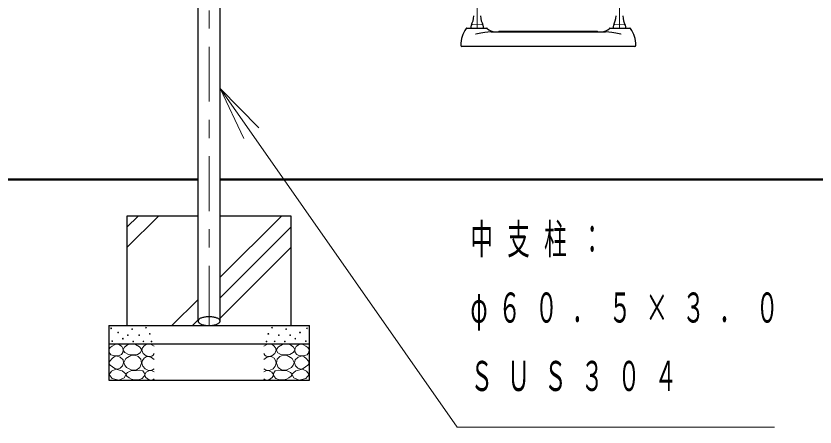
# Model space of a CAD drawing. Units: millimetres on the paper, scale 1:50. Extents: x 197 to 617, y 140 to 437.
# Drawn here: x 293 to 336.8, y 199.44 to 221.98 of the extents above; entities that cross this region are included whole.
import ezdxf

# ---------------------------------------------------------------- set-up
doc = ezdxf.new("R2010")
doc.units = ezdxf.units.MM
doc.linetypes.add('USER2', pattern=[6, 3, -1, 1, -1])
doc.layers.add('線', color=2, linetype='Continuous', lineweight=25)
doc.layers.add('補助', color=2, linetype='Continuous', lineweight=13)
doc.styles.add('ＭＳ ゴシック', font='')
doc.styles.get('ＭＳ ゴシック').set_extended_font_data('MS Gothic')

msp = doc.modelspace()

# ---------------------------------------------------------------- linework, layer by layer
at = {"layer": '線', "color": 1, "linetype": 'USER2', "lineweight": 13}
for q in [(303.581, 264.272), (303.581, 205.007)]:
    msp.add_line((303.581, 205.282), q, dxfattribs=at)
at = {"layer": '線', "color": 7}
for p, q in [((302.976, 205.246), (302.976, 260.658)), ((304.186, 205.246), (304.186, 260.658)), ((299.081, 211.007), (299.081, 205.007)), ((302.976, 211.007), (299.081, 211.007)), ((308.081, 211.007), (304.186, 211.007)), ((308.081, 205.007), (308.081, 211.007)), ((298.081, 205.007), (298.081, 202.007)), ((298.081, 205.007), (309.081, 205.007)), ((302.976, 205.246), (302.976, 205.282)), ((304.186, 205.246), (304.186, 205.282)), ((309.081, 202.007), (309.081, 205.007)), ((298.081, 204.007), (309.081, 204.007)), ((298.081, 202.007), (309.081, 202.007))]:
    msp.add_line(p, q, dxfattribs=at)
at = {"layer": '線', "linetype": 'USER2', "lineweight": 13}
for p, q in [((318.281, 221.307), (318.281, 222.687)), ((326.081, 221.307), (326.081, 222.687))]:
    msp.add_line(p, q, dxfattribs=at)
at = {"layer": '線', "color": 131}
for p, q in [((317.706, 221.307), (318.803, 221.307)), ((318.516, 221.307), (318.555, 221.307)), ((325.558, 221.307), (326.655, 221.307)), ((325.806, 221.307), (325.846, 221.307)), ((319.041, 221.107), (325.32, 221.107)), ((319.481, 221.14), (319.476, 221.127)), ((319.491, 221.147), (319.591, 221.147)), ((319.591, 221.147), (324.77, 221.147)), ((324.77, 221.147), (324.871, 221.147)), ((324.885, 221.127), (324.88, 221.14)), ((326.921, 220.307), (317.441, 220.307))]:
    msp.add_line(p, q, dxfattribs=at)
at = {"layer": '線', "color": 7, "lineweight": 13}
for p, q in [((318.607, 221.307), (317.955, 221.307)), ((318.013, 221.507), (318.281, 221.521)), ((318.548, 221.507), (318.281, 221.521)), ((325.755, 221.307), (326.407, 221.307)), ((325.813, 221.507), (326.081, 221.521)), ((326.348, 221.507), (326.081, 221.521)), ((304.186, 207.648), (307.545, 211.007)), ((304.186, 206.525), (308.081, 210.42)), ((304.186, 205.403), (308.081, 209.298))]:
    msp.add_line(p, q, dxfattribs=at)
at = {"layer": '線', "color": 7, "lineweight": 50}
for p, q in [((302.976, 213.007), (240.641, 213.007)), ((366.521, 213.007), (304.186, 213.007))]:
    msp.add_line(p, q, dxfattribs=at)
at = {"layer": '線', "color": 7}
msp.add_lwpolyline([(304.186, 205.246), (304.183, 205.267), (304.176, 205.288), (304.165, 205.308), (304.149, 205.328), (304.129, 205.348), (304.105, 205.366), (304.076, 205.384), (304.044, 205.4), (304.008, 205.416), (303.97, 205.43), (303.928, 205.442), (303.883, 205.454), (303.836, 205.463), (303.788, 205.471), (303.737, 205.478), (303.686, 205.482), (303.633, 205.485), (303.581, 205.486), (303.528, 205.485), (303.476, 205.482), (303.424, 205.478), (303.374, 205.471), (303.325, 205.463), (303.278, 205.454), (303.234, 205.442), (303.192, 205.43), (303.153, 205.416), (303.117, 205.4), (303.085, 205.384), (303.057, 205.366), (303.032, 205.348), (303.012, 205.328), (302.996, 205.308), (302.985, 205.288), (302.978, 205.267), (302.976, 205.246), (302.978, 205.225), (302.985, 205.205), (302.996, 205.184), (303.012, 205.164), (303.032, 205.145), (303.057, 205.127), (303.085, 205.109), (303.117, 205.092), (303.153, 205.077), (303.192, 205.063), (303.234, 205.05), (303.278, 205.039), (303.325, 205.029), (303.374, 205.021), (303.424, 205.015), (303.476, 205.01), (303.528, 205.008), (303.581, 205.007), (303.633, 205.008), (303.686, 205.01), (303.737, 205.015), (303.788, 205.021), (303.836, 205.029), (303.883, 205.039), (303.928, 205.05), (303.97, 205.063), (304.008, 205.077), (304.044, 205.092), (304.076, 205.109), (304.105, 205.127), (304.129, 205.145), (304.149, 205.164), (304.165, 205.184), (304.176, 205.205), (304.183, 205.225)], close=True, dxfattribs=at)
for centre, radius, start, end in [((316.701, 222.081), 1.4, 334.3662, 355.7087), ((319.86, 222.081), 1.4, 184.2913, 205.6338), ((324.501, 222.081), 1.4, 334.3662, 355.7087), ((327.66, 222.081), 1.4, 184.2913, 205.6338), ((318.265, 221.331), 0.335, 154.3662, 180), ((318.296, 221.331), 0.335, 0, 24.9727), ((326.065, 221.331), 0.335, 155.0273, 180), ((326.096, 221.331), 0.335, 0, 25.6338)]:
    msp.add_arc(centre, radius, start, end, dxfattribs=at)
at = {"layer": '線', "color": 131}
for centre, radius, start, end in [((318.981, 220.367), 1.6, 144.7656, 180), ((317.706, 221.267), 0.04, 90, 144.7656), ((318.803, 221.267), 0.04, 43.4325, 90), ((319.268, 221.707), 0.6, 223.4325, 270), ((325.093, 221.707), 0.6, 270, 316.5675), ((325.558, 221.267), 0.04, 90, 136.5675), ((326.655, 221.267), 0.04, 35.2344, 90), ((325.381, 220.367), 1.6, 0, 35.2344), ((319.448, 221.137), 0.03, 270, 340), ((319.491, 221.137), 0.01, 90, 160), ((324.871, 221.137), 0.01, 20, 90), ((324.913, 221.137), 0.03, 200, 270), ((317.441, 220.367), 0.06, 180, 270), ((326.921, 220.367), 0.06, 270, 0)]:
    msp.add_arc(centre, radius, start, end, dxfattribs=at)
at = {"layer": '線', "color": 7, "lineweight": 13}
for centre, radius, start, end in [((317.955, 221.331), 0.024, 180, 270), ((318.016, 221.447), 0.06, 90, 155.0273), ((318.545, 221.447), 0.06, 24.9727, 90), ((318.607, 221.331), 0.024, 270, 0), ((325.755, 221.331), 0.024, 180, 270), ((325.816, 221.447), 0.06, 90, 155.0273), ((326.345, 221.447), 0.06, 24.9727, 90), ((326.407, 221.331), 0.024, 270, 0)]:
    msp.add_arc(centre, radius, start, end, dxfattribs=at)
at = {"layer": '線', "color": 131, "lineweight": 13}
for points, knots in [([(318.833, 221.095), (318.829, 221.095), (318.826, 221.094), (318.823, 221.094), (318.819, 221.094), (318.816, 221.093), (318.813, 221.093), (318.81, 221.093), (318.806, 221.092), (318.803, 221.092), (318.8, 221.091), (318.796, 221.091), (318.793, 221.091), (318.79, 221.09), (318.786, 221.09), (318.783, 221.09), (318.78, 221.089), (318.777, 221.089), (318.773, 221.088), (318.77, 221.088), (318.767, 221.088), (318.763, 221.087), (318.76, 221.087), (318.757, 221.086), (318.754, 221.086), (318.75, 221.086), (318.747, 221.085), (318.744, 221.085), (318.74, 221.084), (318.737, 221.084), (318.734, 221.083), (318.731, 221.083), (318.727, 221.083), (318.724, 221.082), (318.721, 221.082), (318.717, 221.081), (318.714, 221.081), (318.711, 221.08), (318.708, 221.08), (318.704, 221.08), (318.701, 221.079), (318.698, 221.079), (318.695, 221.078), (318.691, 221.078), (318.688, 221.077), (318.685, 221.077), (318.681, 221.076), (318.678, 221.076), (318.675, 221.075), (318.672, 221.075), (318.668, 221.074), (318.665, 221.074), (318.662, 221.073), (318.658, 221.073), (318.655, 221.072), (318.652, 221.072), (318.649, 221.071), (318.645, 221.071), (318.642, 221.07), (318.639, 221.07), (318.636, 221.069), (318.632, 221.069), (318.629, 221.068), (318.626, 221.068), (318.622, 221.067), (318.619, 221.067), (318.616, 221.066), (318.613, 221.066), (318.609, 221.065), (318.606, 221.065), (318.603, 221.064), (318.6, 221.064), (318.596, 221.063), (318.593, 221.063), (318.59, 221.062), (318.587, 221.062), (318.583, 221.061), (318.58, 221.061), (318.577, 221.06), (318.573, 221.06), (318.57, 221.059), (318.567, 221.058), (318.564, 221.058), (318.56, 221.057), (318.557, 221.057), (318.554, 221.056), (318.551, 221.056), (318.547, 221.055), (318.544, 221.055), (318.541, 221.054), (318.538, 221.053), (318.534, 221.053), (318.531, 221.052), (318.528, 221.052), (318.524, 221.051), (318.521, 221.051), (318.518, 221.05), (318.515, 221.049), (318.511, 221.049), (318.508, 221.048), (318.505, 221.048), (318.502, 221.047), (318.498, 221.047), (318.495, 221.046), (318.492, 221.045), (318.489, 221.045), (318.485, 221.044), (318.482, 221.044), (318.479, 221.043), (318.476, 221.042), (318.472, 221.042), (318.469, 221.041), (318.466, 221.041), (318.463, 221.04), (318.459, 221.039), (318.456, 221.039), (318.453, 221.038), (318.45, 221.038), (318.446, 221.037), (318.443, 221.036), (318.44, 221.036), (318.437, 221.035), (318.433, 221.035), (318.43, 221.034), (318.427, 221.033), (318.424, 221.033), (318.42, 221.032), (318.417, 221.031), (318.414, 221.031), (318.411, 221.03), (318.407, 221.03), (318.404, 221.029), (318.401, 221.028), (318.397, 221.028), (318.394, 221.027), (318.391, 221.026), (318.388, 221.026), (318.385, 221.025), (318.381, 221.024), (318.378, 221.024), (318.375, 221.023), (318.372, 221.023), (318.368, 221.022), (318.365, 221.021), (318.362, 221.021), (318.359, 221.02), (318.355, 221.019), (318.352, 221.019), (318.349, 221.018), (318.346, 221.017), (318.342, 221.017), (318.339, 221.016), (318.336, 221.015), (318.333, 221.015), (318.329, 221.014), (318.326, 221.013), (318.323, 221.013), (318.32, 221.012), (318.316, 221.011), (318.313, 221.011), (318.31, 221.01), (318.307, 221.009), (318.303, 221.009), (318.3, 221.008), (318.297, 221.007), (318.294, 221.007), (318.29, 221.006), (318.287, 221.005), (318.284, 221.005), (318.281, 221.004), (318.277, 221.003), (318.274, 221.003), (318.271, 221.002), (318.268, 221.001), (318.264, 221.001), (318.261, 221), (318.258, 220.999), (318.255, 220.999), (318.252, 220.998), (318.248, 220.997), (318.245, 220.997), (318.242, 220.996), (318.239, 220.995), (318.235, 220.994), (318.232, 220.994), (318.229, 220.993), (318.226, 220.992), (318.222, 220.992), (318.219, 220.991), (318.216, 220.99), (318.213, 220.99), (318.209, 220.989), (318.206, 220.988), (318.203, 220.988), (318.2, 220.987), (318.196, 220.986), (318.193, 220.985), (318.19, 220.985), (318.187, 220.984)], [0, 0, 0, 0, 1, 1, 1, 2, 2, 2, 3, 3, 3, 4, 4, 4, 5, 5, 5, 6, 6, 6, 7, 7, 7, 8, 8, 8, 9, 9, 9, 10, 10, 10, 11, 11, 11, 12, 12, 12, 13, 13, 13, 14, 14, 14, 15, 15, 15, 16, 16, 16, 17, 17, 17, 18, 18, 18, 19, 19, 19, 20, 20, 20, 21, 21, 21, 22, 22, 22, 23, 23, 23, 24, 24, 24, 25, 25, 25, 26, 26, 26, 27, 27, 27, 28, 28, 28, 29, 29, 29, 30, 30, 30, 31, 31, 31, 32, 32, 32, 33, 33, 33, 34, 34, 34, 35, 35, 35, 36, 36, 36, 37, 37, 37, 38, 38, 38, 39, 39, 39, 40, 40, 40, 41, 41, 41, 42, 42, 42, 43, 43, 43, 44, 44, 44, 45, 45, 45, 46, 46, 46, 47, 47, 47, 48, 48, 48, 49, 49, 49, 50, 50, 50, 51, 51, 51, 52, 52, 52, 53, 53, 53, 54, 54, 54, 55, 55, 55, 56, 56, 56, 57, 57, 57, 58, 58, 58, 59, 59, 59, 60, 60, 60, 61, 61, 61, 62, 62, 62, 63, 63, 63, 64, 64, 64, 65, 65, 65, 66, 66, 66, 66]), ([(319.041, 221.107), (319.039, 221.107), (319.036, 221.107), (319.034, 221.107), (319.032, 221.107), (319.029, 221.107), (319.027, 221.107), (319.025, 221.107), (319.022, 221.107), (319.02, 221.107), (319.018, 221.107), (319.015, 221.107), (319.013, 221.107), (319.011, 221.107), (319.008, 221.107), (319.006, 221.106), (319.004, 221.106), (319.001, 221.106), (318.999, 221.106), (318.997, 221.106), (318.995, 221.106), (318.992, 221.106), (318.99, 221.106), (318.988, 221.106), (318.985, 221.106), (318.983, 221.106), (318.981, 221.106), (318.978, 221.106), (318.976, 221.106), (318.974, 221.105), (318.971, 221.105), (318.969, 221.105), (318.967, 221.105), (318.964, 221.105), (318.962, 221.105), (318.96, 221.105), (318.957, 221.105), (318.955, 221.105), (318.953, 221.104), (318.95, 221.104), (318.948, 221.104), (318.946, 221.104), (318.944, 221.104), (318.941, 221.104), (318.939, 221.104), (318.937, 221.104), (318.934, 221.103), (318.932, 221.103), (318.93, 221.103), (318.927, 221.103), (318.925, 221.103), (318.923, 221.103), (318.92, 221.103), (318.918, 221.102), (318.916, 221.102), (318.913, 221.102), (318.911, 221.102), (318.909, 221.102), (318.906, 221.102), (318.904, 221.101), (318.902, 221.101), (318.9, 221.101), (318.897, 221.101), (318.895, 221.101), (318.893, 221.1), (318.89, 221.1), (318.888, 221.1), (318.886, 221.1), (318.883, 221.1), (318.881, 221.1), (318.879, 221.099), (318.876, 221.099), (318.874, 221.099), (318.872, 221.099), (318.869, 221.098), (318.867, 221.098), (318.865, 221.098), (318.863, 221.098), (318.86, 221.098), (318.858, 221.097), (318.856, 221.097), (318.853, 221.097), (318.851, 221.097), (318.849, 221.097), (318.846, 221.096), (318.844, 221.096), (318.842, 221.096), (318.839, 221.096), (318.837, 221.095), (318.835, 221.095), (318.833, 221.095)], [0, 0, 0, 0, 1, 1, 1, 2, 2, 2, 3, 3, 3, 4, 4, 4, 5, 5, 5, 6, 6, 6, 7, 7, 7, 8, 8, 8, 9, 9, 9, 10, 10, 10, 11, 11, 11, 12, 12, 12, 13, 13, 13, 14, 14, 14, 15, 15, 15, 16, 16, 16, 17, 17, 17, 18, 18, 18, 19, 19, 19, 20, 20, 20, 21, 21, 21, 22, 22, 22, 23, 23, 23, 24, 24, 24, 25, 25, 25, 26, 26, 26, 27, 27, 27, 28, 28, 28, 29, 29, 29, 30, 30, 30, 30]), ([(325.529, 221.095), (325.526, 221.095), (325.524, 221.095), (325.522, 221.096), (325.519, 221.096), (325.517, 221.096), (325.515, 221.096), (325.513, 221.097), (325.51, 221.097), (325.508, 221.097), (325.506, 221.097), (325.503, 221.097), (325.501, 221.098), (325.499, 221.098), (325.496, 221.098), (325.494, 221.098), (325.492, 221.098), (325.489, 221.099), (325.487, 221.099), (325.485, 221.099), (325.483, 221.099), (325.48, 221.1), (325.478, 221.1), (325.476, 221.1), (325.473, 221.1), (325.471, 221.1), (325.469, 221.1), (325.466, 221.101), (325.464, 221.101), (325.462, 221.101), (325.459, 221.101), (325.457, 221.101), (325.455, 221.102), (325.452, 221.102), (325.45, 221.102), (325.448, 221.102), (325.446, 221.102), (325.443, 221.102), (325.441, 221.103), (325.439, 221.103), (325.436, 221.103), (325.434, 221.103), (325.432, 221.103), (325.429, 221.103), (325.427, 221.103), (325.425, 221.104), (325.422, 221.104), (325.42, 221.104), (325.418, 221.104), (325.415, 221.104), (325.413, 221.104), (325.411, 221.104), (325.408, 221.104), (325.406, 221.105), (325.404, 221.105), (325.402, 221.105), (325.399, 221.105), (325.397, 221.105), (325.395, 221.105), (325.392, 221.105), (325.39, 221.105), (325.388, 221.105), (325.385, 221.106), (325.383, 221.106), (325.381, 221.106), (325.378, 221.106), (325.376, 221.106), (325.374, 221.106), (325.371, 221.106), (325.369, 221.106), (325.367, 221.106), (325.364, 221.106), (325.362, 221.106), (325.36, 221.106), (325.357, 221.106), (325.355, 221.106), (325.353, 221.107), (325.351, 221.107), (325.348, 221.107), (325.346, 221.107), (325.344, 221.107), (325.341, 221.107), (325.339, 221.107), (325.337, 221.107), (325.334, 221.107), (325.332, 221.107), (325.33, 221.107), (325.327, 221.107), (325.325, 221.107), (325.323, 221.107), (325.32, 221.107)], [0, 0, 0, 0, 1, 1, 1, 2, 2, 2, 3, 3, 3, 4, 4, 4, 5, 5, 5, 6, 6, 6, 7, 7, 7, 8, 8, 8, 9, 9, 9, 10, 10, 10, 11, 11, 11, 12, 12, 12, 13, 13, 13, 14, 14, 14, 15, 15, 15, 16, 16, 16, 17, 17, 17, 18, 18, 18, 19, 19, 19, 20, 20, 20, 21, 21, 21, 22, 22, 22, 23, 23, 23, 24, 24, 24, 25, 25, 25, 26, 26, 26, 27, 27, 27, 28, 28, 28, 29, 29, 29, 30, 30, 30, 30]), ([(326.174, 220.984), (326.171, 220.985), (326.168, 220.985), (326.165, 220.986), (326.162, 220.987), (326.158, 220.988), (326.155, 220.988), (326.152, 220.989), (326.149, 220.99), (326.145, 220.99), (326.142, 220.991), (326.139, 220.992), (326.136, 220.992), (326.132, 220.993), (326.129, 220.994), (326.126, 220.995), (326.123, 220.995), (326.119, 220.996), (326.116, 220.997), (326.113, 220.997), (326.11, 220.998), (326.107, 220.999), (326.103, 220.999), (326.1, 221), (326.097, 221.001), (326.094, 221.001), (326.09, 221.002), (326.087, 221.003), (326.084, 221.003), (326.081, 221.004), (326.077, 221.005), (326.074, 221.005), (326.071, 221.006), (326.068, 221.007), (326.064, 221.007), (326.061, 221.008), (326.058, 221.009), (326.055, 221.009), (326.051, 221.01), (326.048, 221.011), (326.045, 221.011), (326.042, 221.012), (326.038, 221.013), (326.035, 221.013), (326.032, 221.014), (326.029, 221.015), (326.025, 221.015), (326.022, 221.016), (326.019, 221.017), (326.016, 221.017), (326.012, 221.018), (326.009, 221.019), (326.006, 221.019), (326.003, 221.02), (325.999, 221.021), (325.996, 221.021), (325.993, 221.022), (325.99, 221.023), (325.986, 221.023), (325.983, 221.024), (325.98, 221.024), (325.977, 221.025), (325.974, 221.026), (325.97, 221.026), (325.967, 221.027), (325.964, 221.028), (325.96, 221.028), (325.957, 221.029), (325.954, 221.03), (325.951, 221.03), (325.948, 221.031), (325.944, 221.031), (325.941, 221.032), (325.938, 221.033), (325.934, 221.033), (325.931, 221.034), (325.928, 221.035), (325.925, 221.035), (325.921, 221.036), (325.918, 221.036), (325.915, 221.037), (325.912, 221.038), (325.908, 221.038), (325.905, 221.039), (325.902, 221.039), (325.899, 221.04), (325.895, 221.041), (325.892, 221.041), (325.889, 221.042), (325.886, 221.042), (325.882, 221.043), (325.879, 221.044), (325.876, 221.044), (325.873, 221.045), (325.869, 221.045), (325.866, 221.046), (325.863, 221.047), (325.86, 221.047), (325.856, 221.048), (325.853, 221.048), (325.85, 221.049), (325.847, 221.049), (325.843, 221.05), (325.84, 221.051), (325.837, 221.051), (325.834, 221.052), (325.83, 221.052), (325.827, 221.053), (325.824, 221.053), (325.82, 221.054), (325.817, 221.055), (325.814, 221.055), (325.811, 221.056), (325.807, 221.056), (325.804, 221.057), (325.801, 221.057), (325.798, 221.058), (325.794, 221.058), (325.791, 221.059), (325.788, 221.06), (325.785, 221.06), (325.781, 221.061), (325.778, 221.061), (325.775, 221.062), (325.771, 221.062), (325.768, 221.063), (325.765, 221.063), (325.762, 221.064), (325.758, 221.064), (325.755, 221.065), (325.752, 221.065), (325.749, 221.066), (325.745, 221.066), (325.742, 221.067), (325.739, 221.067), (325.736, 221.068), (325.732, 221.068), (325.729, 221.069), (325.726, 221.069), (325.722, 221.07), (325.719, 221.07), (325.716, 221.071), (325.713, 221.071), (325.709, 221.072), (325.706, 221.072), (325.703, 221.073), (325.7, 221.073), (325.696, 221.074), (325.693, 221.074), (325.69, 221.075), (325.686, 221.075), (325.683, 221.076), (325.68, 221.076), (325.677, 221.077), (325.673, 221.077), (325.67, 221.078), (325.667, 221.078), (325.663, 221.079), (325.66, 221.079), (325.657, 221.08), (325.654, 221.08), (325.65, 221.08), (325.647, 221.081), (325.644, 221.081), (325.641, 221.082), (325.637, 221.082), (325.634, 221.083), (325.631, 221.083), (325.627, 221.083), (325.624, 221.084), (325.621, 221.084), (325.618, 221.085), (325.614, 221.085), (325.611, 221.086), (325.608, 221.086), (325.604, 221.086), (325.601, 221.087), (325.598, 221.087), (325.595, 221.088), (325.591, 221.088), (325.588, 221.088), (325.585, 221.089), (325.581, 221.089), (325.578, 221.09), (325.575, 221.09), (325.572, 221.09), (325.568, 221.091), (325.565, 221.091), (325.562, 221.091), (325.558, 221.092), (325.555, 221.092), (325.552, 221.093), (325.548, 221.093), (325.545, 221.093), (325.542, 221.094), (325.539, 221.094), (325.535, 221.094), (325.532, 221.095), (325.529, 221.095)], [0, 0, 0, 0, 1, 1, 1, 2, 2, 2, 3, 3, 3, 4, 4, 4, 5, 5, 5, 6, 6, 6, 7, 7, 7, 8, 8, 8, 9, 9, 9, 10, 10, 10, 11, 11, 11, 12, 12, 12, 13, 13, 13, 14, 14, 14, 15, 15, 15, 16, 16, 16, 17, 17, 17, 18, 18, 18, 19, 19, 19, 20, 20, 20, 21, 21, 21, 22, 22, 22, 23, 23, 23, 24, 24, 24, 25, 25, 25, 26, 26, 26, 27, 27, 27, 28, 28, 28, 29, 29, 29, 30, 30, 30, 31, 31, 31, 32, 32, 32, 33, 33, 33, 34, 34, 34, 35, 35, 35, 36, 36, 36, 37, 37, 37, 38, 38, 38, 39, 39, 39, 40, 40, 40, 41, 41, 41, 42, 42, 42, 43, 43, 43, 44, 44, 44, 45, 45, 45, 46, 46, 46, 47, 47, 47, 48, 48, 48, 49, 49, 49, 50, 50, 50, 51, 51, 51, 52, 52, 52, 53, 53, 53, 54, 54, 54, 55, 55, 55, 56, 56, 56, 57, 57, 57, 58, 58, 58, 59, 59, 59, 60, 60, 60, 61, 61, 61, 62, 62, 62, 63, 63, 63, 64, 64, 64, 65, 65, 65, 66, 66, 66, 66])]:
    msp.add_open_spline(points, degree=3, knots=knots, dxfattribs=at)
at = {"layer": '補助'}
for p, q in [((304.186, 218.007), (305.906, 215.549)), ((306.316, 215.836), (304.186, 218.007)), ((305.497, 215.263), (304.186, 218.007)), ((305.906, 215.549), (317.186, 199.441)), ((299.081, 210.401), (299.687, 211.007)), ((299.081, 209.278), (300.809, 211.007)), ((301.545, 205.007), (302.976, 206.438)), ((302.667, 205.007), (302.976, 205.315)), ((317.186, 199.441), (318.186, 199.441)), ((318.186, 199.441), (334.581, 199.441))]:
    msp.add_line(p, q, dxfattribs=at)
for points in [[(298.53, 203.995), (298.4, 203.944), (298.276, 203.874), (298.159, 203.794), (298.086, 203.684), (298.106, 203.533), (298.206, 203.406), (298.344, 203.354), (298.498, 203.349), (298.65, 203.361), (298.777, 203.412), (298.852, 203.518), (298.878, 203.646), (298.861, 203.75), (298.802, 203.849), (298.679, 203.946)], [(299.318, 203.997), (299.22, 203.984), (299.107, 203.943), (298.948, 203.827), (298.875, 203.689), (298.892, 203.609), (298.967, 203.521), (299.157, 203.426), (299.356, 203.397), (299.503, 203.393), (299.653, 203.424), (299.805, 203.516), (299.88, 203.64), (299.861, 203.733), (299.767, 203.84), (299.553, 203.964)], [(307.843, 203.997), (307.941, 203.984), (308.054, 203.943), (308.213, 203.827), (308.286, 203.689), (308.269, 203.609), (308.195, 203.521), (308.005, 203.426), (307.805, 203.397), (307.658, 203.393), (307.508, 203.424), (307.356, 203.516), (307.281, 203.64), (307.3, 203.733), (307.394, 203.84), (307.608, 203.964)], [(308.632, 203.995), (308.761, 203.944), (308.885, 203.874), (309.002, 203.794), (309.075, 203.684), (309.055, 203.533), (308.955, 203.406), (308.818, 203.354), (308.663, 203.349), (308.511, 203.361), (308.385, 203.412), (308.309, 203.518), (308.283, 203.646), (308.3, 203.75), (308.359, 203.849), (308.482, 203.946)], [(298.479, 203.336), (298.372, 203.28), (298.263, 203.196), (298.134, 203.06), (298.086, 202.924), (298.159, 202.827), (298.289, 202.74), (298.422, 202.654), (298.555, 202.613), (298.708, 202.662), (298.834, 202.791), (298.896, 202.956), (298.865, 203.127), (298.702, 203.272)], [(299.064, 202.71), (299.316, 202.573), (299.583, 202.553), (299.789, 202.702), (299.886, 202.937), (299.84, 203.153), (299.702, 203.316), (299.525, 203.384), (299.302, 203.359), (299.027, 203.198), (298.907, 202.98), (298.96, 202.837)], [(308.097, 202.71), (307.845, 202.573), (307.578, 202.553), (307.373, 202.702), (307.276, 202.937), (307.321, 203.153), (307.459, 203.316), (307.636, 203.384), (307.859, 203.359), (308.134, 203.198), (308.254, 202.98), (308.201, 202.837)], [(308.682, 203.336), (308.789, 203.28), (308.898, 203.196), (309.027, 203.06), (309.075, 202.924), (309.003, 202.827), (308.872, 202.74), (308.74, 202.654), (308.606, 202.613), (308.453, 202.662), (308.327, 202.791), (308.265, 202.956), (308.296, 203.127), (308.459, 203.272)], [(298.463, 202.617), (298.236, 202.497), (298.1, 202.321), (298.27, 202.095), (298.638, 202.013), (298.925, 202.135), (299.034, 202.342), (298.818, 202.525)], [(299.605, 202.534), (299.454, 202.547), (299.291, 202.518), (299.113, 202.437), (299.026, 202.329), (299.08, 202.235), (299.199, 202.145), (299.329, 202.068), (299.475, 202.021), (299.712, 202.025), (299.918, 202.107), (300.012, 202.203), (300.053, 202.318), (300.032, 202.421), (299.951, 202.513), (299.783, 202.563)], [(307.557, 202.534), (307.707, 202.547), (307.87, 202.518), (308.049, 202.437), (308.135, 202.329), (308.081, 202.235), (307.962, 202.145), (307.833, 202.068), (307.686, 202.021), (307.449, 202.025), (307.243, 202.107), (307.149, 202.203), (307.108, 202.318), (307.129, 202.421), (307.211, 202.513), (307.379, 202.563)], [(308.699, 202.617), (308.925, 202.497), (309.061, 202.321), (308.892, 202.095), (308.523, 202.013), (308.236, 202.135), (308.127, 202.342), (308.343, 202.525)]]:
    msp.add_lwpolyline(points, close=True, dxfattribs=at)
for points in [[(300.581, 203.873), (300.412, 203.97), (300.238, 204), (300.126, 203.966), (300.023, 203.892), (299.934, 203.786), (299.896, 203.651), (299.97, 203.476), (300.131, 203.347), (300.297, 203.299), (300.441, 203.322), (300.522, 203.389), (300.581, 203.48)], [(306.581, 203.873), (306.749, 203.97), (306.923, 204), (307.035, 203.966), (307.138, 203.892), (307.228, 203.786), (307.265, 203.651), (307.192, 203.476), (307.031, 203.347), (306.865, 203.299), (306.72, 203.322), (306.639, 203.389), (306.581, 203.48)], [(300.574, 203.15), (300.431, 203.26), (300.27, 203.309), (300.136, 203.284), (300.017, 203.207), (299.929, 203.092), (299.896, 202.948), (299.95, 202.775), (300.074, 202.637), (300.226, 202.56), (300.378, 202.542), (300.481, 202.571), (300.574, 202.624)], [(306.587, 203.15), (306.73, 203.26), (306.891, 203.309), (307.025, 203.284), (307.145, 203.207), (307.232, 203.092), (307.265, 202.948), (307.212, 202.775), (307.088, 202.637), (306.935, 202.56), (306.783, 202.542), (306.68, 202.571), (306.587, 202.624)], [(300.581, 202.46), (300.46, 202.526), (300.314, 202.542), (300.14, 202.455), (300.055, 202.32), (300.067, 202.247), (300.124, 202.162), (300.268, 202.052), (300.416, 202.016), (300.502, 202.037), (300.581, 202.079)], [(306.581, 202.46), (306.701, 202.526), (306.847, 202.542), (307.021, 202.455), (307.107, 202.32), (307.094, 202.247), (307.037, 202.162), (306.894, 202.052), (306.745, 202.016), (306.659, 202.037), (306.581, 202.079)]]:
    msp.add_lwpolyline(points, dxfattribs=at)
for centre in [(298.213, 204.85), (298.593, 204.622), (299.36, 204.806), (300.129, 204.889), (300.329, 204.548), (306.832, 204.548), (307.032, 204.889), (307.802, 204.806), (308.568, 204.622), (308.949, 204.85), (298.276, 204.153), (298.853, 204.286), (299.132, 204.477), (299.429, 204.134), (299.751, 204.478), (299.983, 204.137), (300.426, 204.126), (306.735, 204.126), (307.178, 204.137), (307.411, 204.478), (307.732, 204.134), (308.03, 204.477), (308.308, 204.286), (308.885, 204.153)]:
    msp.add_circle(centre, 0.02, dxfattribs=at)

# ---------------------------------------------------------------- texts
at = {"layer": '補助', "char_height": 1.65, "attachment_point": 1, "style": 'ＭＳ ゴシック'}
for s, insert in [('\\T1.63;\\W0.55;中支柱：', (317.911, 210.566)), ('\\T1.63;\\W0.55;φ６０．５×３．０', (317.911, 206.816)), ('\\T1.63;\\W0.55;ＳＵＳ３０４', (317.911, 203.066))]:
    msp.add_mtext(s, dxfattribs=dict(at, insert=insert))

doc.saveas('drawing.dxf')
